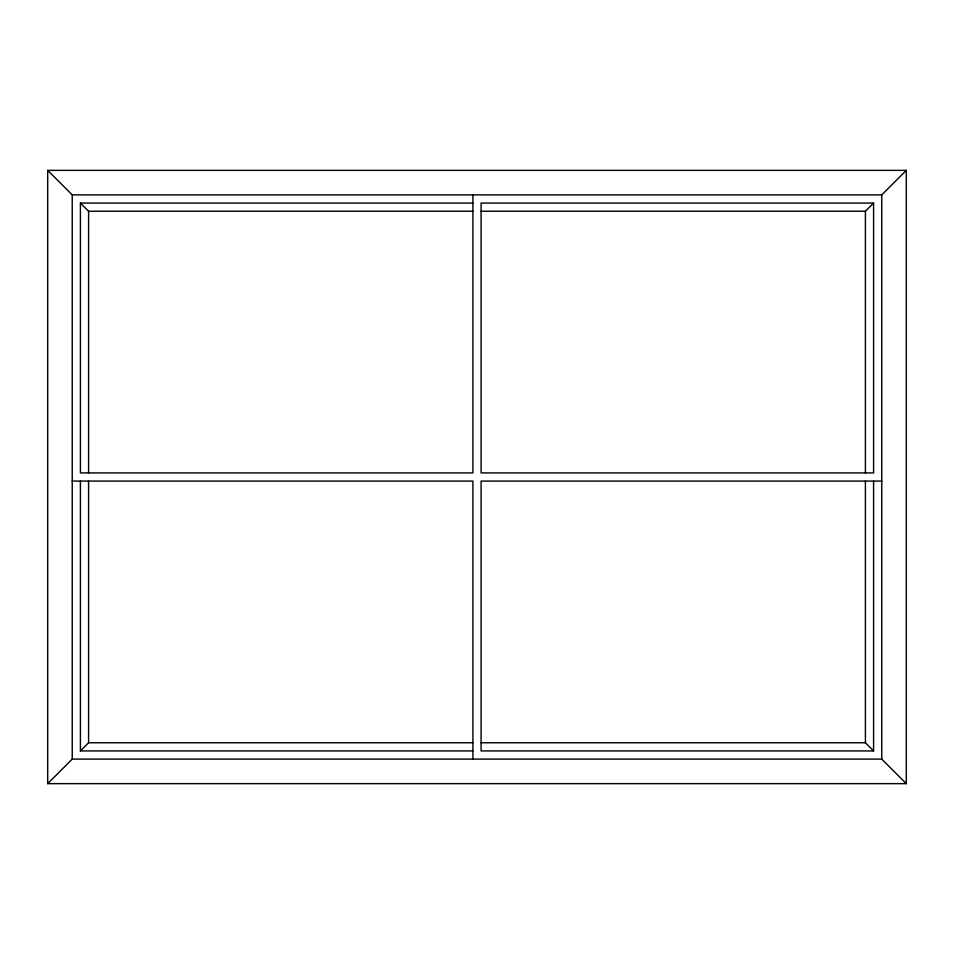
<?xml version="1.0" encoding="UTF-8"?>
<svg xmlns="http://www.w3.org/2000/svg" width="954" height="954" viewBox="0 0 954 954"><rect width="100%" height="100%" fill="white"/><g stroke="black" fill="none" stroke-linecap="round" stroke-linejoin="round"><path stroke-width="1.43" d="M47.7 783.639L72.23 759.11L881.77 759.11L906.3 783.639L906.3 170.361L47.7 170.361L47.7 783.639L906.3 783.639M80.41 481.09L80.41 750.929L88.591 742.761L472.91 742.761M481.09 211.239L865.409 211.239L873.59 203.071L873.59 472.91L481.09 472.91L481.09 203.071L873.59 203.071M47.7 170.361L72.23 194.89L881.77 194.89L906.3 170.361M472.91 194.89L472.91 472.91L80.41 472.91L80.41 203.071L472.91 203.071M80.41 203.071L88.591 211.239L472.91 211.239M72.23 481.09L472.91 481.09L472.91 759.11M881.77 481.09L481.09 481.09L481.09 750.929L873.59 750.929L873.59 481.09M481.09 742.761L865.409 742.761L873.59 750.929M80.41 750.929L472.91 750.929M881.77 194.89L881.77 759.11M865.409 211.239L865.409 472.91M865.409 481.09L865.409 742.761M88.591 211.239L88.591 472.91M88.591 481.09L88.591 742.761M72.23 194.89L72.23 759.11"/></g></svg>
